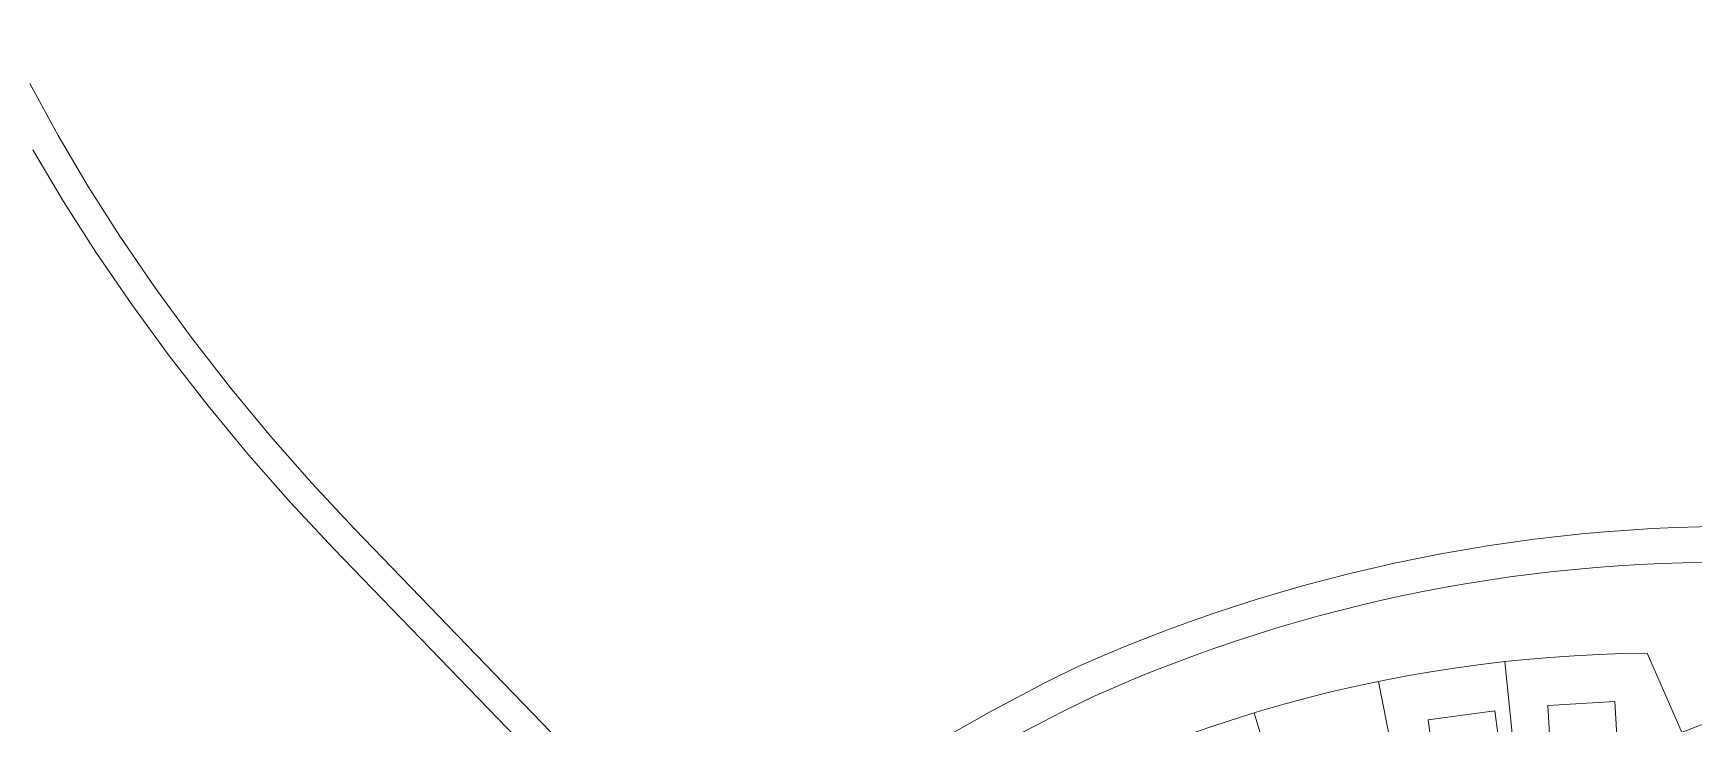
# Model space of a CAD drawing. Header units: metres. Extents: x 328903 to 333883, y 373406 to 381110.
# Drawn here: x 330718.1 to 331063.9, y 376455 to 376599 of the extents above; entities that cross this region are included whole.
import ezdxf

# ---------------------------------------------------------------- set-up
doc = ezdxf.new("R2010")
doc.units = ezdxf.units.M
doc.header["$MEASUREMENT"] = 0
for name, color, linetype in [('Byggingar', 7, 'Continuous'), ('Gangstétt', 7, 'Continuous'), ('Götur', 7, 'Continuous'), ('Lóðir', 7, 'Continuous')]:
    doc.layers.add(name, color=color, linetype=linetype)

msp = doc.modelspace()

# ---------------------------------------------------------------- linework, layer by layer
at = {"layer": 'Byggingar', "color": 17, "linetype": 'Continuous', "lineweight": 0, "ltscale": 3.31832, "true_color": 0x943c39, "flags": 128}
for points in [[(331022.43, 376457.724), (331008.555, 376455.869), (331009.817, 376446.454), (331023.692, 376448.309), (331022.43, 376457.724)], [(331047.452, 376459.658), (331033.479, 376458.821), (331034.049, 376449.339), (331048.023, 376450.176), (331047.452, 376459.658)]]:
    msp.add_lwpolyline(points, close=True, dxfattribs=at)
at = {"layer": 'Gangstétt', "color": 45, "lineweight": 0, "ltscale": 3.31832, "true_color": 0x948652, "flags": 128}
msp.add_lwpolyline([(331671.512, 376103.485, -0.0000029), (331647.831, 376101.851, -0.0402202)], format="xyb", dxfattribs=at)
at = {"layer": 'Götur', "color": 8, "lineweight": 0, "ltscale": 3.31832, "true_color": 0x707070, "flags": 128}
for points in [[(330855.193, 376422.954), (330785.02, 376495.691), (330776.109, 376505.213), (330767.492, 376515.002), (330759.177, 376525.048), (330751.171, 376535.343), (330743.482, 376545.876), (330736.117, 376556.639), (330729.497, 376567.023), (330723.243, 376577.632), (330717.362, 376588.452)], [(330718.015, 376574.688), (330724.379, 376563.893), (330731.115, 376553.326), (330738.583, 376542.413), (330746.379, 376531.732), (330754.497, 376521.293), (330762.928, 376511.106), (330771.666, 376501.18), (330780.702, 376491.525), (330850.902, 376418.759)]]:
    msp.add_lwpolyline(points, dxfattribs=at)
for points in [[(331089.84, 376495.774, 0.1172011), (330935.932, 376467.08, 0.0615758), (330864.196, 376421.223), (330864.196, 376421.223, 0.0174248), (330846.741, 376405.795), (330790.867, 376351.303), (330722.037, 376279.664), (330671.566, 376226.531), (330632.339, 376187.25, 0.1075004), (330544.23, 376041.385)], [(330527.684, 375958.846), (330550.909, 376039.281, -0.1073287), (330637.359, 376182.371), (330676.581, 376221.646), (330727.099, 376274.828), (330795.836, 376346.371), (330851.591, 376400.748, -0.0780645), (330938.875, 376460.728, -0.1139869), (331079.847, 376488.505, -0.0462916)], [(331087.773, 376461.608, 0.0346096), (331056.444, 376451.318)]]:
    msp.add_lwpolyline(points, format="xyb", dxfattribs=at)
at = {"layer": 'Lóðir', "color": 18, "linetype": 'Continuous', "lineweight": 0, "ltscale": 3.31832, "true_color": 0x000000, "flags": 128}
for points in [[(331024.552, 376468), (331019.526, 376467.401), (331014.512, 376466.715), (331009.51, 376465.942), (331004.523, 376465.081), (330999.552, 376464.134), (330998.207, 376463.862), (331003.518, 376437.06), (331005.259, 376437.399), (331009.651, 376438.198), (331014.056, 376438.921), (331018.473, 376439.566), (331022.901, 376440.134), (331027.338, 376440.625), (331024.552, 376468)], [(330998.207, 376463.862), (330993.258, 376462.804), (330988.327, 376461.661), (330983.418, 376460.431), (330978.531, 376459.116), (330973.668, 376457.715), (330972.354, 376457.321), (330980.125, 376431.267), (330981.84, 376431.772), (330986.137, 376432.981), (330990.455, 376434.114), (330994.792, 376435.172), (330999.147, 376436.154), (331003.518, 376437.06), (330998.207, 376463.862)], [(330972.354, 376457.321), (330967.523, 376455.814), (330962.718, 376454.222), (330957.943, 376452.546), (330953.197, 376450.788), (330948.483, 376448.946), (330946.995, 376448.346), (330957.268, 376423.252), (330959.041, 376423.962), (330963.206, 376425.57), (330967.398, 376427.105), (330971.616, 376428.566), (330975.859, 376429.954), (330980.125, 376431.267), (330972.354, 376457.321)]]:
    msp.add_lwpolyline(points, close=True, dxfattribs=at)
msp.add_lwpolyline([(331061.711, 376452.427), (331054.151, 376469.738), (331054.151, 376469.738), (331049.091, 376469.656), (331044.033, 376469.485), (331038.978, 376469.227), (331033.929, 376468.88), (331028.887, 376468.445), (331024.552, 376468), (331027.338, 376440.625)], dxfattribs=at)

doc.saveas('drawing.dxf')
